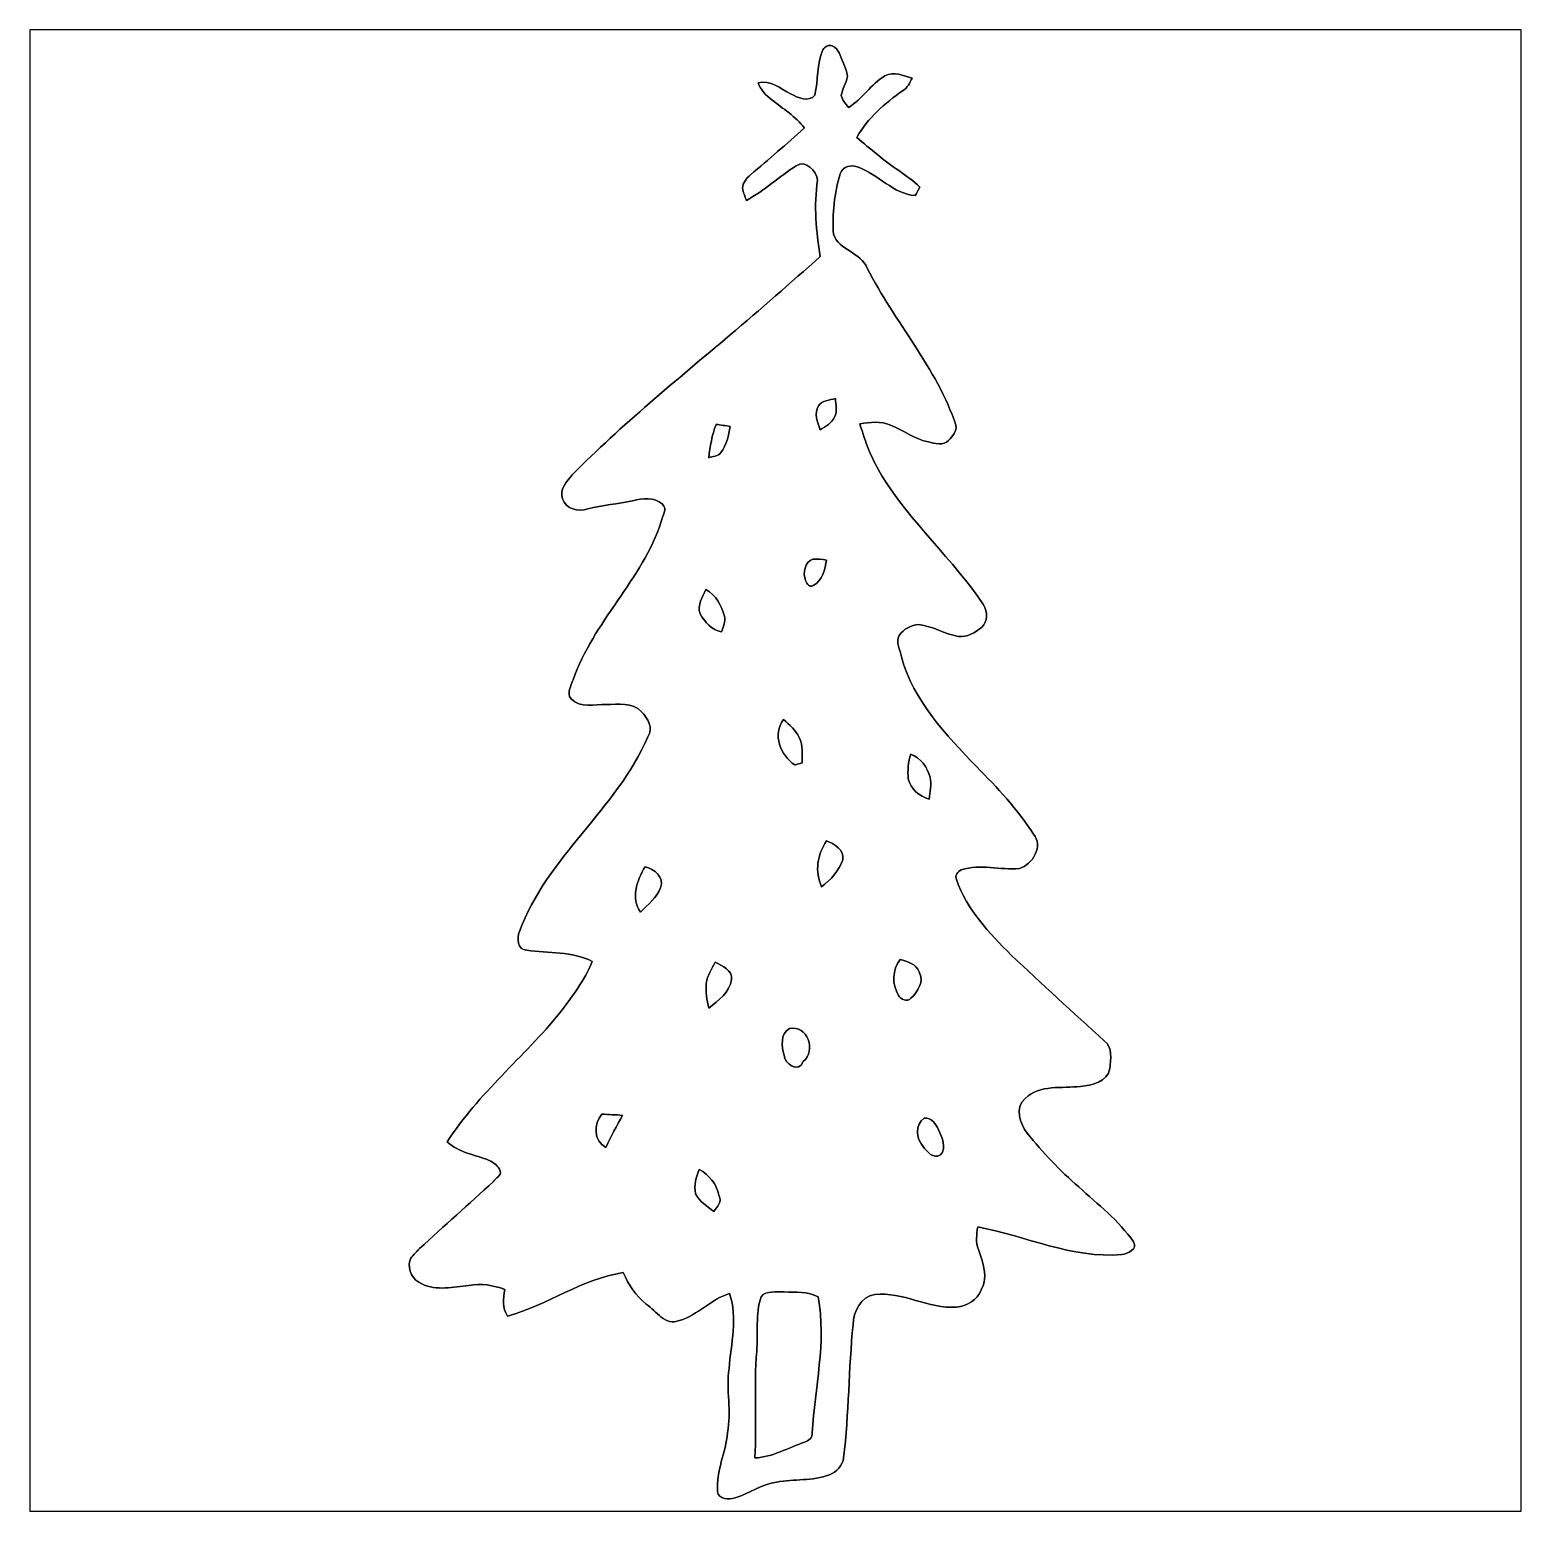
# Model space of a CAD drawing. Header units: centimetres. Extents: x -16.8 to 16.8, y -16.7 to 16.7.
import ezdxf

# ---------------------------------------------------------------- set-up
doc = ezdxf.new("R2010")
doc.units = ezdxf.units.CM
doc.header["$MEASUREMENT"] = 0
doc.layers.add('Layer 1', color=7, linetype='Continuous')

msp = doc.modelspace()

# ---------------------------------------------------------------- linework, layer by layer
at = {"layer": 'Layer 1', "color": 7}
for points, knots in [([(-16.77458, 16.66875), (-16.77458, 16.66875), (16.77458, 16.66875), (16.77458, 16.66875), (16.77458, 16.66875), (16.77458, 16.66875), (16.77458, -16.66875), (16.77458, -16.66875), (16.77458, -16.66875), (16.77458, -16.66875), (-16.77458, -16.66875), (-16.77458, -16.66875), (-16.77458, -16.66875), (-16.77458, -16.66875), (-16.77458, 16.66875), (-16.77458, 16.66875), (-16.77458, 16.66875), (-16.77458, 16.66875), (-16.77458, 16.66875), (-16.77458, 16.66875)], [0, 0, 0, 0, 0.16666667, 0.16666667, 0.16666667, 0.16666667, 0.33333333, 0.33333333, 0.33333333, 0.33333333, 0.5, 0.5, 0.5, 0.5, 0.66666667, 0.66666667, 0.66666667, 0.66666667, 1, 1, 1, 1]), ([(1.0668, 16.21966), (0.91652, 15.90005), (0.97084, 15.53316), (0.88441, 15.19978), (0.88441, 15.19978), (0.75071, 15.03045), (0.49283, 15.13875), (0.34078, 15.23083), (0.34078, 15.23083), (0.11218, 15.33243), (-0.11924, 15.55785), (-0.38947, 15.47566), (-0.38947, 15.47566), (-0.3362, 15.31444), (-0.21061, 15.19237), (-0.08008, 15.09042), (-0.08008, 15.09042), (0.17357, 14.89463), (0.44626, 14.71436), (0.65087, 14.46354), (0.65087, 14.46354), (0.25224, 14.10335), (-0.15205, 13.74987), (-0.56374, 13.4045), (-0.56374, 13.4045), (-0.65017, 13.32794), (-0.73872, 13.22987), (-0.73907, 13.10746), (-0.73907, 13.10746), (-0.72849, 13.01115), (-0.68756, 12.92119), (-0.6544, 12.83088), (-0.6544, 12.83088), (-0.25118, 13.04537), (0.08255, 13.36604), (0.46673, 13.61087), (0.46673, 13.61087), (0.67698, 13.75586), (0.92146, 13.48775), (0.9458, 13.2842), (0.9458, 13.2842), (0.85972, 12.71199), (0.91475, 12.13167), (1.00753, 11.5637), (1.00753, 11.5637), (0.33267, 10.97633), (-0.33232, 10.37802), (-1.01918, 9.8044), (-1.01918, 9.8044), (-2.22709, 8.7817), (-3.4604, 7.78263), (-4.57235, 6.65374), (-4.57235, 6.65374), (-4.69336, 6.50804), (-4.8701, 6.32213), (-4.78896, 6.11505), (-4.78896, 6.11505), (-4.72299, 5.88186), (-4.42666, 5.81766), (-4.21958, 5.88998), (-4.21958, 5.88998), (-3.88867, 5.97323), (-3.54718, 6.0004), (-3.21345, 6.07166), (-3.21345, 6.07166), (-2.99297, 6.1214), (-2.72591, 6.16726), (-2.54564, 5.99228), (-2.54564, 5.99228), (-2.41935, 5.89174), (-2.546, 5.72064), (-2.57034, 5.60211), (-2.57034, 5.60211), (-2.99896, 4.29366), (-4.09963, 3.34081), (-4.55436, 2.04399), (-4.55436, 2.04399), (-4.59211, 1.90888), (-4.71417, 1.7399), (-4.59775, 1.61255), (-4.59775, 1.61255), (-4.39879, 1.39206), (-4.06471, 1.49648), (-3.80788, 1.48661), (-3.80788, 1.48661), (-3.53907, 1.48802), (-3.22404, 1.53741), (-3.0159, 1.32362), (-3.0159, 1.32362), (-2.88114, 1.17404), (-2.73685, 0.95321), (-2.87232, 0.75741), (-2.87232, 0.75741), (-3.57293, -0.8703), (-5.14526, -1.94839), (-5.76121, -3.62268), (-5.76121, -3.62268), (-5.82295, -3.77578), (-5.80637, -4.03401), (-5.59682, -4.04566), (-5.59682, -4.04566), (-5.10611, -4.11127), (-4.57694, -4.06365), (-4.1215, -4.29542), (-4.1215, -4.29542), (-4.28978, -4.72299), (-4.57482, -5.08917), (-4.84999, -5.45183), (-4.84999, -5.45183), (-5.65926, -6.44878), (-6.68408, -7.26652), (-7.38258, -8.35448), (-7.38258, -8.35448), (-7.12541, -8.60566), (-6.75958, -8.64235), (-6.44208, -8.77358), (-6.44208, -8.77358), (-6.33801, -8.82438), (-6.22618, -8.89811), (-6.19584, -9.01735), (-6.19584, -9.01735), (-6.15668, -9.12036), (-6.29673, -9.1754), (-6.34365, -9.24842), (-6.34365, -9.24842), (-6.8961, -9.75466), (-7.45596, -10.25313), (-8.0077, -10.76007), (-8.0077, -10.76007), (-8.0899, -10.84227), (-8.18092, -10.92306), (-8.22889, -11.03136), (-8.22889, -11.03136), (-8.27899, -11.24268), (-8.15446, -11.47198), (-7.95479, -11.55241), (-7.95479, -11.55241), (-7.62564, -11.71399), (-7.24535, -11.62685), (-6.89786, -11.58699), (-6.89786, -11.58699), (-6.62587, -11.53724), (-6.34471, -11.58205), (-6.08859, -11.68012), (-6.08859, -11.68012), (-6.12281, -11.8812), (-6.15633, -12.10098), (-6.0258, -12.27631), (-6.0258, -12.27631), (-5.12904, -12.03007), (-4.3561, -11.44305), (-3.42653, -11.30053), (-3.42653, -11.30053), (-3.30129, -11.56829), (-3.14466, -11.82546), (-2.90583, -12.00785), (-2.90583, -12.00785), (-2.67935, -12.16413), (-2.4825, -12.5095), (-2.15794, -12.3765), (-2.15794, -12.3765), (-1.74343, -12.25867), (-1.45062, -11.89073), (-1.03329, -11.7729), (-1.03329, -11.7729), (-0.84702, -12.32006), (-0.99942, -12.90108), (-1.04493, -13.45882), (-1.04493, -13.45882), (-1.11301, -13.9386), (-0.98778, -14.42544), (-1.07844, -14.9038), (-1.07844, -14.9038), (-1.11619, -15.34971), (-1.34091, -15.76987), (-1.3021, -16.22319), (-1.3021, -16.22319), (-1.28693, -16.40664), (-1.03999, -16.41334), (-0.91052, -16.36924), (-0.91052, -16.36924), (-0.5909, -16.27223), (-0.31327, -16.0595), (0.02328, -16.01294), (0.02328, -16.01294), (0.41698, -15.94238), (0.83432, -15.99283), (1.21356, -15.85277), (1.21356, -15.85277), (1.36948, -15.78222), (1.50954, -15.64534), (1.53247, -15.46966), (1.53247, -15.46966), (1.65347, -14.47447), (1.64359, -13.4687), (1.7459, -12.47175), (1.7459, -12.47175), (1.75577, -12.17683), (1.90959, -11.83428), (2.23414, -11.79019), (2.23414, -11.79019), (2.86526, -11.72739), (3.44029, -12.11404), (4.07106, -12.07876), (4.07106, -12.07876), (4.31341, -12.05653), (4.53637, -11.91754), (4.63021, -11.68717), (4.63021, -11.68717), (4.79672, -11.40284), (4.65843, -11.0684), (4.56565, -10.78018), (4.56565, -10.78018), (4.49933, -10.61755), (4.52684, -10.4394), (4.54801, -10.27077), (4.54801, -10.27077), (5.62998, -10.46903), (6.66679, -10.99361), (7.78933, -10.89166), (7.78933, -10.89166), (7.91986, -10.87614), (8.15763, -10.77242), (8.05356, -10.60979), (8.05356, -10.60979), (7.72442, -10.12472), (7.25099, -9.76242), (6.82166, -9.37084), (6.82166, -9.37084), (6.39904, -9.00571), (6.01239, -8.59861), (5.66455, -8.16257), (5.66455, -8.16257), (5.49945, -7.95196), (5.37139, -7.58507), (5.61587, -7.37976), (5.61587, -7.37976), (5.95312, -7.05873), (6.44137, -7.16209), (6.86012, -7.10777), (6.86012, -7.10777), (7.11341, -7.08448), (7.47466, -7.01005), (7.52087, -6.70948), (7.52087, -6.70948), (7.54204, -6.49852), (7.59072, -6.22406), (7.39669, -6.08083), (7.39669, -6.08083), (6.68902, -5.4483), (5.99511, -4.8006), (5.30119, -4.15325), (5.30119, -4.15325), (4.80695, -3.65866), (4.30248, -3.12808), (4.07, -2.45322), (4.07, -2.45322), (4.03331, -2.36679), (4.09998, -2.27048), (4.18006, -2.23908), (4.18006, -2.23908), (4.60551, -2.09268), (5.0546, -2.24719), (5.48957, -2.20733), (5.48957, -2.20733), (5.78309, -2.11596), (6.03673, -1.69827), (5.80072, -1.43087), (5.80072, -1.43087), (5.44442, -0.87313), (4.99286, -0.38453), (4.52543, 0.08043), (4.52543, 0.08043), (3.83963, 0.80574), (3.10162, 1.56492), (2.83422, 2.55588), (2.83422, 2.55588), (2.80529, 2.70933), (2.69487, 2.88678), (2.77989, 3.04059), (2.77989, 3.04059), (2.88431, 3.17641), (3.04765, 3.28507), (3.22368, 3.28648), (3.22368, 3.28648), (3.53483, 3.25049), (3.80365, 3.07022), (4.11127, 3.01872), (4.11127, 3.01872), (4.3113, 2.99403), (4.49404, 3.10233), (4.63867, 3.22827), (4.63867, 3.22827), (4.77696, 3.35456), (4.77273, 3.5754), (4.68207, 3.72886), (4.68207, 3.72886), (3.99662, 4.75474), (3.04165, 5.57318), (2.39571, 6.62799), (2.39571, 6.62799), (2.17346, 6.98994), (2.01718, 7.39034), (1.90077, 7.79815), (1.90077, 7.79815), (2.1269, 7.84013), (2.37173, 7.86518), (2.58904, 7.77522), (2.58904, 7.77522), (2.8769, 7.65704), (3.1302, 7.45631), (3.43994, 7.39281), (3.43994, 7.39281), (3.57964, 7.36177), (3.78389, 7.30038), (3.89431, 7.43021), (3.89431, 7.43021), (3.97616, 7.52087), (4.09328, 7.63411), (4.05977, 7.76887), (4.05977, 7.76887), (3.6262, 9.06886), (2.67264, 10.09685), (2.0634, 11.30723), (2.0634, 11.30723), (1.92229, 11.66248), (1.42416, 11.7027), (1.30528, 12.06712), (1.30528, 12.06712), (1.26965, 12.52361), (1.32186, 12.99139), (1.45662, 13.42954), (1.45662, 13.42954), (1.50671, 13.59641), (1.71591, 13.64192), (1.86443, 13.57736), (1.86443, 13.57736), (2.31316, 13.41473), (2.64513, 12.97728), (3.14396, 12.93918), (3.14396, 12.93918), (3.17782, 13.00092), (3.21169, 13.06266), (3.24591, 13.12439), (3.24591, 13.12439), (3.11009, 13.27432), (2.93511, 13.38086), (2.77354, 13.49939), (2.77354, 13.49939), (2.44299, 13.72905), (2.13536, 13.9887), (1.82598, 14.24517), (1.82598, 14.24517), (2.07116, 14.68437), (2.46274, 15.01775), (2.86914, 15.30315), (2.86914, 15.30315), (2.97356, 15.36241), (3.01943, 15.47812), (3.07199, 15.57902), (3.07199, 15.57902), (2.88008, 15.64252), (2.6603, 15.73601), (2.46133, 15.63652), (2.46133, 15.63652), (2.14736, 15.44602), (1.9558, 15.11194), (1.64077, 14.92215), (1.64077, 14.92215), (1.58009, 15.00611), (1.50072, 15.08513), (1.47884, 15.18955), (1.47884, 15.18955), (1.49719, 15.33948), (1.59667, 15.46578), (1.61925, 15.615), (1.61925, 15.615), (1.61643, 15.7286), (1.55187, 15.8302), (1.52047, 15.93638), (1.52047, 15.93638), (1.45979, 16.06444), (1.43087, 16.25212), (1.2767, 16.30645), (1.2767, 16.30645), (1.19451, 16.34243), (1.10984, 16.28881), (1.0668, 16.21966)], [0, 0, 0, 0, 0.01020408, 0.01020408, 0.01020408, 0.01020408, 0.02040816, 0.02040816, 0.02040816, 0.02040816, 0.03061224, 0.03061224, 0.03061224, 0.03061224, 0.04081633, 0.04081633, 0.04081633, 0.04081633, 0.05102041, 0.05102041, 0.05102041, 0.05102041, 0.06122449, 0.06122449, 0.06122449, 0.06122449, 0.07142857, 0.07142857, 0.07142857, 0.07142857, 0.08163265, 0.08163265, 0.08163265, 0.08163265, 0.09183673, 0.09183673, 0.09183673, 0.09183673, 0.10204082, 0.10204082, 0.10204082, 0.10204082, 0.1122449, 0.1122449, 0.1122449, 0.1122449, 0.12244898, 0.12244898, 0.12244898, 0.12244898, 0.13265306, 0.13265306, 0.13265306, 0.13265306, 0.14285714, 0.14285714, 0.14285714, 0.14285714, 0.15306122, 0.15306122, 0.15306122, 0.15306122, 0.16326531, 0.16326531, 0.16326531, 0.16326531, 0.17346939, 0.17346939, 0.17346939, 0.17346939, 0.18367347, 0.18367347, 0.18367347, 0.18367347, 0.19387755, 0.19387755, 0.19387755, 0.19387755, 0.20408163, 0.20408163, 0.20408163, 0.20408163, 0.21428571, 0.21428571, 0.21428571, 0.21428571, 0.2244898, 0.2244898, 0.2244898, 0.2244898, 0.23469388, 0.23469388, 0.23469388, 0.23469388, 0.24489796, 0.24489796, 0.24489796, 0.24489796, 0.25510204, 0.25510204, 0.25510204, 0.25510204, 0.26530612, 0.26530612, 0.26530612, 0.26530612, 0.2755102, 0.2755102, 0.2755102, 0.2755102, 0.28571429, 0.28571429, 0.28571429, 0.28571429, 0.29591837, 0.29591837, 0.29591837, 0.29591837, 0.30612245, 0.30612245, 0.30612245, 0.30612245, 0.31632653, 0.31632653, 0.31632653, 0.31632653, 0.32653061, 0.32653061, 0.32653061, 0.32653061, 0.33673469, 0.33673469, 0.33673469, 0.33673469, 0.34693878, 0.34693878, 0.34693878, 0.34693878, 0.35714286, 0.35714286, 0.35714286, 0.35714286, 0.36734694, 0.36734694, 0.36734694, 0.36734694, 0.37755102, 0.37755102, 0.37755102, 0.37755102, 0.3877551, 0.3877551, 0.3877551, 0.3877551, 0.39795918, 0.39795918, 0.39795918, 0.39795918, 0.40816327, 0.40816327, 0.40816327, 0.40816327, 0.41836735, 0.41836735, 0.41836735, 0.41836735, 0.42857143, 0.42857143, 0.42857143, 0.42857143, 0.43877551, 0.43877551, 0.43877551, 0.43877551, 0.44897959, 0.44897959, 0.44897959, 0.44897959, 0.45918367, 0.45918367, 0.45918367, 0.45918367, 0.46938776, 0.46938776, 0.46938776, 0.46938776, 0.47959184, 0.47959184, 0.47959184, 0.47959184, 0.48979592, 0.48979592, 0.48979592, 0.48979592, 0.5, 0.5, 0.5, 0.5, 0.51020408, 0.51020408, 0.51020408, 0.51020408, 0.52040816, 0.52040816, 0.52040816, 0.52040816, 0.53061224, 0.53061224, 0.53061224, 0.53061224, 0.54081633, 0.54081633, 0.54081633, 0.54081633, 0.55102041, 0.55102041, 0.55102041, 0.55102041, 0.56122449, 0.56122449, 0.56122449, 0.56122449, 0.57142857, 0.57142857, 0.57142857, 0.57142857, 0.58163265, 0.58163265, 0.58163265, 0.58163265, 0.59183673, 0.59183673, 0.59183673, 0.59183673, 0.60204082, 0.60204082, 0.60204082, 0.60204082, 0.6122449, 0.6122449, 0.6122449, 0.6122449, 0.62244898, 0.62244898, 0.62244898, 0.62244898, 0.63265306, 0.63265306, 0.63265306, 0.63265306, 0.64285714, 0.64285714, 0.64285714, 0.64285714, 0.65306122, 0.65306122, 0.65306122, 0.65306122, 0.66326531, 0.66326531, 0.66326531, 0.66326531, 0.67346939, 0.67346939, 0.67346939, 0.67346939, 0.68367347, 0.68367347, 0.68367347, 0.68367347, 0.69387755, 0.69387755, 0.69387755, 0.69387755, 0.70408163, 0.70408163, 0.70408163, 0.70408163, 0.71428571, 0.71428571, 0.71428571, 0.71428571, 0.7244898, 0.7244898, 0.7244898, 0.7244898, 0.73469388, 0.73469388, 0.73469388, 0.73469388, 0.74489796, 0.74489796, 0.74489796, 0.74489796, 0.75510204, 0.75510204, 0.75510204, 0.75510204, 0.76530612, 0.76530612, 0.76530612, 0.76530612, 0.7755102, 0.7755102, 0.7755102, 0.7755102, 0.78571429, 0.78571429, 0.78571429, 0.78571429, 0.79591837, 0.79591837, 0.79591837, 0.79591837, 0.80612245, 0.80612245, 0.80612245, 0.80612245, 0.81632653, 0.81632653, 0.81632653, 0.81632653, 0.82653061, 0.82653061, 0.82653061, 0.82653061, 0.83673469, 0.83673469, 0.83673469, 0.83673469, 0.84693878, 0.84693878, 0.84693878, 0.84693878, 0.85714286, 0.85714286, 0.85714286, 0.85714286, 0.86734694, 0.86734694, 0.86734694, 0.86734694, 0.87755102, 0.87755102, 0.87755102, 0.87755102, 0.8877551, 0.8877551, 0.8877551, 0.8877551, 0.89795918, 0.89795918, 0.89795918, 0.89795918, 0.90816327, 0.90816327, 0.90816327, 0.90816327, 0.91836735, 0.91836735, 0.91836735, 0.91836735, 0.92857143, 0.92857143, 0.92857143, 0.92857143, 0.93877551, 0.93877551, 0.93877551, 0.93877551, 0.94897959, 0.94897959, 0.94897959, 0.94897959, 0.95918367, 0.95918367, 0.95918367, 0.95918367, 0.96938776, 0.96938776, 0.96938776, 0.96938776, 0.97959184, 0.97959184, 0.97959184, 0.97959184, 1, 1, 1, 1]), ([(0.96696, 8.2042), (1.04316, 8.33473), (1.2259, 8.32661), (1.34691, 8.37494), (1.34691, 8.37494), (1.35678, 8.23454), (1.39806, 8.0832), (1.3268, 7.95267), (1.3268, 7.95267), (1.26859, 7.81262), (1.12889, 7.74241), (1.00683, 7.66798), (1.00683, 7.66798), (0.94897, 7.83414), (0.85937, 8.04016), (0.96696, 8.2042)], [0, 0, 0, 0, 0.2, 0.2, 0.2, 0.2, 0.4, 0.4, 0.4, 0.4, 0.6, 0.6, 0.6, 0.6, 1, 1, 1, 1]), ([(-1.33738, 7.78863), (-1.23366, 7.77699), (-1.1236, 7.7597), (-1.01918, 7.74277), (-1.01918, 7.74277), (-1.05198, 7.53604), (-1.1049, 7.32649), (-1.22731, 7.15292), (-1.22731, 7.15292), (-1.2954, 7.07355), (-1.40794, 7.06473), (-1.50248, 7.03897), (-1.50248, 7.03897), (-1.47391, 7.29368), (-1.42628, 7.54803), (-1.33738, 7.78863)], [0, 0, 0, 0, 0.2, 0.2, 0.2, 0.2, 0.4, 0.4, 0.4, 0.4, 0.6, 0.6, 0.6, 0.6, 1, 1, 1, 1]), ([(0.84349, 4.75897), (0.94403, 4.75968), (1.04704, 4.74909), (1.14759, 4.73604), (1.14759, 4.73604), (1.12042, 4.52438), (1.04669, 4.27531), (0.8509, 4.16066), (0.8509, 4.16066), (0.76235, 4.10563), (0.70556, 4.20405), (0.67557, 4.27426), (0.67557, 4.27426), (0.61172, 4.44253), (0.65405, 4.69265), (0.84349, 4.75897)], [0, 0, 0, 0, 0.2, 0.2, 0.2, 0.2, 0.4, 0.4, 0.4, 0.4, 0.6, 0.6, 0.6, 0.6, 1, 1, 1, 1]), ([(-1.56563, 4.07176), (-1.34373, 3.94688), (-1.21461, 3.71052), (-1.14582, 3.4731), (-1.14582, 3.4731), (-1.11654, 3.35033), (-1.18039, 3.2325), (-1.21391, 3.11785), (-1.21391, 3.11785), (-1.43686, 3.16442), (-1.58926, 3.33763), (-1.69792, 3.52531), (-1.69792, 3.52531), (-1.76248, 3.72463), (-1.645, 3.90066), (-1.56563, 4.07176)], [0, 0, 0, 0, 0.2, 0.2, 0.2, 0.2, 0.4, 0.4, 0.4, 0.4, 0.6, 0.6, 0.6, 0.6, 1, 1, 1, 1]), ([(0.43427, 0.12453), (0.11359, 0.33937), (-0.07832, 0.81492), (0.17992, 1.14688), (0.17992, 1.14688), (0.31186, 1.02553), (0.46214, 0.90981), (0.53411, 0.74013), (0.53411, 0.74013), (0.62442, 0.5648), (0.59231, 0.36019), (0.59937, 0.16933), (0.59937, 0.16933), (0.54398, 0.15487), (0.4893, 0.1397), (0.43427, 0.12453)], [0, 0, 0, 0, 0.2, 0.2, 0.2, 0.2, 0.4, 0.4, 0.4, 0.4, 0.6, 0.6, 0.6, 0.6, 1, 1, 1, 1]), ([(3.04094, 0.37112), (3.26566, 0.28363), (3.41207, 0.07549), (3.48262, -0.14852), (3.48262, -0.14852), (3.50696, -0.31433), (3.48262, -0.48366), (3.45334, -0.6477), (3.45334, -0.6477), (3.23638, -0.57538), (3.04236, -0.42086), (2.98662, -0.18768), (2.98662, -0.18768), (2.97356, 0.00035), (2.97639, 0.19262), (3.04094, 0.37112)], [0, 0, 0, 0, 0.2, 0.2, 0.2, 0.2, 0.4, 0.4, 0.4, 0.4, 0.6, 0.6, 0.6, 0.6, 1, 1, 1, 1]), ([(1.14935, -1.58574), (1.32503, -1.64289), (1.55222, -1.79141), (1.51624, -2.00695), (1.51624, -2.00695), (1.43122, -2.25601), (1.24425, -2.45992), (1.03611, -2.61549), (1.03611, -2.61549), (0.8823, -2.28), (0.93768, -1.88524), (1.14935, -1.58574)], [0, 0, 0, 0, 0.25, 0.25, 0.25, 0.25, 0.5, 0.5, 0.5, 0.5, 1, 1, 1, 1]), ([(-2.93264, -2.16641), (-2.73226, -2.21721), (-2.49414, -2.39959), (-2.58516, -2.63772), (-2.58516, -2.63772), (-2.66912, -2.86667), (-2.87443, -3.01837), (-3.03706, -3.18911), (-3.03706, -3.18911), (-3.25826, -2.8702), (-3.11856, -2.46839), (-2.93264, -2.16641)], [0, 0, 0, 0, 0.25, 0.25, 0.25, 0.25, 0.5, 0.5, 0.5, 0.5, 1, 1, 1, 1]), ([(-1.35573, -4.31553), (-1.19874, -4.39737), (-0.96696, -4.48945), (-0.98989, -4.70217), (-0.98989, -4.70217), (-1.02482, -4.99145), (-1.29293, -5.17596), (-1.50036, -5.34776), (-1.50036, -5.34776), (-1.5494, -5.16502), (-1.57233, -4.97381), (-1.55928, -4.78543), (-1.55928, -4.78543), (-1.53282, -4.61433), (-1.42663, -4.46899), (-1.35573, -4.31553)], [0, 0, 0, 0, 0.2, 0.2, 0.2, 0.2, 0.4, 0.4, 0.4, 0.4, 0.6, 0.6, 0.6, 0.6, 1, 1, 1, 1]), ([(2.80564, -4.25274), (2.96545, -4.30213), (3.16865, -4.34799), (3.23074, -4.53037), (3.23074, -4.53037), (3.3528, -4.75086), (3.2004, -4.9784), (3.04588, -5.12727), (3.04588, -5.12727), (2.96545, -5.20806), (2.81129, -5.16184), (2.77036, -5.06095), (2.77036, -5.06095), (2.61267, -4.81718), (2.62819, -4.48169), (2.80564, -4.25274)], [0, 0, 0, 0, 0.2, 0.2, 0.2, 0.2, 0.4, 0.4, 0.4, 0.4, 0.6, 0.6, 0.6, 0.6, 1, 1, 1, 1]), ([(0.31186, -5.8099), (0.71826, -5.70865), (0.92781, -6.31331), (0.62442, -6.54967), (0.62442, -6.54967), (0.52246, -6.81849), (0.20144, -6.60647), (0.19332, -6.40397), (0.19332, -6.40397), (0.13935, -6.21771), (0.10372, -5.91996), (0.31186, -5.8099)], [0, 0, 0, 0, 0.25, 0.25, 0.25, 0.25, 0.5, 0.5, 0.5, 0.5, 1, 1, 1, 1]), ([(-3.90913, -7.73359), (-3.7532, -7.741), (-3.59586, -7.74912), (-3.43958, -7.76041), (-3.43958, -7.76041), (-3.56976, -7.99853), (-3.70452, -8.23419), (-3.81459, -8.48289), (-3.81459, -8.48289), (-4.09646, -8.34037), (-4.09681, -7.95479), (-3.90913, -7.73359)], [0, 0, 0, 0, 0.25, 0.25, 0.25, 0.25, 0.5, 0.5, 0.5, 0.5, 1, 1, 1, 1]), ([(3.34539, -7.82249), (3.50344, -7.79886), (3.60856, -7.96043), (3.66607, -8.08602), (3.66607, -8.08602), (3.7525, -8.25182), (3.85516, -8.48607), (3.71016, -8.65117), (3.71016, -8.65117), (3.55847, -8.7563), (3.40184, -8.57673), (3.31964, -8.46138), (3.31964, -8.46138), (3.16406, -8.28499), (3.13267, -7.96466), (3.34539, -7.82249)], [0, 0, 0, 0, 0.2, 0.2, 0.2, 0.2, 0.4, 0.4, 0.4, 0.4, 0.6, 0.6, 0.6, 0.6, 1, 1, 1, 1]), ([(-1.71379, -8.97678), (-1.49825, -9.10202), (-1.31727, -9.30839), (-1.27494, -9.55957), (-1.27494, -9.55957), (-1.1938, -9.70703), (-1.31128, -9.81886), (-1.38959, -9.92223), (-1.38959, -9.92223), (-1.54023, -9.80793), (-1.71521, -9.70174), (-1.79599, -9.52359), (-1.79599, -9.52359), (-1.84009, -9.33626), (-1.78753, -9.14753), (-1.71379, -8.97678)], [0, 0, 0, 0, 0.2, 0.2, 0.2, 0.2, 0.4, 0.4, 0.4, 0.4, 0.6, 0.6, 0.6, 0.6, 1, 1, 1, 1]), ([(-0.32526, -11.84557), (-0.20884, -11.68682), (0.02822, -11.75138), (0.19368, -11.73127), (0.19368, -11.73127), (0.44697, -11.75138), (0.73237, -11.71469), (0.95956, -11.84592), (0.95956, -11.84592), (1.15111, -12.86369), (0.88194, -13.88851), (0.82726, -14.90698), (0.82726, -14.90698), (0.83573, -15.01422), (0.74436, -15.08372), (0.65299, -15.113), (0.65299, -15.113), (0.28399, -15.24247), (-0.06174, -15.45096), (-0.46179, -15.47107), (-0.46179, -15.47107), (-0.41663, -14.67062), (-0.49142, -13.86911), (-0.42192, -13.06971), (-0.42192, -13.06971), (-0.38876, -12.66225), (-0.4572, -12.23963), (-0.32526, -11.84557)], [0, 0, 0, 0, 0.125, 0.125, 0.125, 0.125, 0.25, 0.25, 0.25, 0.25, 0.375, 0.375, 0.375, 0.375, 0.5, 0.5, 0.5, 0.5, 0.625, 0.625, 0.625, 0.625, 0.75, 0.75, 0.75, 0.75, 1, 1, 1, 1])]:
    msp.add_open_spline(points, degree=3, knots=knots, dxfattribs=at)
at = {"layer": 'Layer 1', "color": 251}
for points, knots in [([(1.0668, 16.21966), (1.10984, 16.28881), (1.19451, 16.34243), (1.2767, 16.30645), (1.2767, 16.30645), (1.43087, 16.25212), (1.45979, 16.06444), (1.52047, 15.93638), (1.52047, 15.93638), (1.55187, 15.8302), (1.61643, 15.7286), (1.61925, 15.615), (1.61925, 15.615), (1.59667, 15.46578), (1.49719, 15.33948), (1.47884, 15.18955), (1.47884, 15.18955), (1.50072, 15.08513), (1.58009, 15.00611), (1.64077, 14.92215), (1.64077, 14.92215), (1.9558, 15.11194), (2.14736, 15.44602), (2.46133, 15.63652), (2.46133, 15.63652), (2.6603, 15.73601), (2.88008, 15.64252), (3.07199, 15.57902), (3.07199, 15.57902), (3.01943, 15.47812), (2.97356, 15.36241), (2.86914, 15.30315), (2.86914, 15.30315), (2.46274, 15.01775), (2.07116, 14.68437), (1.82598, 14.24517), (1.82598, 14.24517), (2.13536, 13.9887), (2.44299, 13.72905), (2.77354, 13.49939), (2.77354, 13.49939), (2.93511, 13.38086), (3.11009, 13.27432), (3.24591, 13.12439), (3.24591, 13.12439), (3.21169, 13.06266), (3.17782, 13.00092), (3.14396, 12.93918), (3.14396, 12.93918), (2.64513, 12.97728), (2.31316, 13.41473), (1.86443, 13.57736), (1.86443, 13.57736), (1.71591, 13.64192), (1.50671, 13.59641), (1.45662, 13.42954), (1.45662, 13.42954), (1.32186, 12.99139), (1.26965, 12.52361), (1.30528, 12.06712), (1.30528, 12.06712), (1.42416, 11.7027), (1.92229, 11.66248), (2.0634, 11.30723), (2.0634, 11.30723), (2.67264, 10.09685), (3.6262, 9.06886), (4.05977, 7.76887), (4.05977, 7.76887), (4.09328, 7.63411), (3.97616, 7.52087), (3.89431, 7.43021), (3.89431, 7.43021), (3.78389, 7.30038), (3.57964, 7.36177), (3.43994, 7.39281), (3.43994, 7.39281), (3.1302, 7.45631), (2.8769, 7.65704), (2.58904, 7.77522), (2.58904, 7.77522), (2.37173, 7.86518), (2.1269, 7.84013), (1.90077, 7.79815), (1.90077, 7.79815), (2.01718, 7.39034), (2.17346, 6.98994), (2.39571, 6.62799), (2.39571, 6.62799), (3.04165, 5.57318), (3.99662, 4.75474), (4.68207, 3.72886), (4.68207, 3.72886), (4.77273, 3.5754), (4.77696, 3.35456), (4.63867, 3.22827), (4.63867, 3.22827), (4.49404, 3.10233), (4.3113, 2.99403), (4.11127, 3.01872), (4.11127, 3.01872), (3.80365, 3.07022), (3.53483, 3.25049), (3.22368, 3.28648), (3.22368, 3.28648), (3.04765, 3.28507), (2.88431, 3.17641), (2.77989, 3.04059), (2.77989, 3.04059), (2.69487, 2.88678), (2.80529, 2.70933), (2.83422, 2.55588), (2.83422, 2.55588), (3.10162, 1.56492), (3.83963, 0.80574), (4.52543, 0.08043), (4.52543, 0.08043), (4.99286, -0.38453), (5.44442, -0.87313), (5.80072, -1.43087), (5.80072, -1.43087), (6.03673, -1.69827), (5.78309, -2.11596), (5.48957, -2.20733), (5.48957, -2.20733), (5.0546, -2.24719), (4.60551, -2.09268), (4.18006, -2.23908), (4.18006, -2.23908), (4.09998, -2.27048), (4.03331, -2.36679), (4.07, -2.45322), (4.07, -2.45322), (4.30248, -3.12808), (4.80695, -3.65866), (5.30119, -4.15325), (5.30119, -4.15325), (5.99511, -4.8006), (6.68902, -5.4483), (7.39669, -6.08083), (7.39669, -6.08083), (7.59072, -6.22406), (7.54204, -6.49852), (7.52087, -6.70948), (7.52087, -6.70948), (7.47466, -7.01005), (7.11341, -7.08448), (6.86012, -7.10777), (6.86012, -7.10777), (6.44137, -7.16209), (5.95312, -7.05873), (5.61587, -7.37976), (5.61587, -7.37976), (5.37139, -7.58507), (5.49945, -7.95196), (5.66455, -8.16257), (5.66455, -8.16257), (6.01239, -8.59861), (6.39904, -9.00571), (6.82166, -9.37084), (6.82166, -9.37084), (7.25099, -9.76242), (7.72442, -10.12472), (8.05356, -10.60979), (8.05356, -10.60979), (8.15763, -10.77242), (7.91986, -10.87614), (7.78933, -10.89166), (7.78933, -10.89166), (6.66679, -10.99361), (5.62998, -10.46903), (4.54801, -10.27077), (4.54801, -10.27077), (4.52684, -10.4394), (4.49933, -10.61755), (4.56565, -10.78018), (4.56565, -10.78018), (4.65843, -11.0684), (4.79672, -11.40284), (4.63021, -11.68717), (4.63021, -11.68717), (4.53637, -11.91754), (4.31341, -12.05653), (4.07106, -12.07876), (4.07106, -12.07876), (3.44029, -12.11404), (2.86526, -11.72739), (2.23414, -11.79019), (2.23414, -11.79019), (1.90959, -11.83428), (1.75577, -12.17683), (1.7459, -12.47175), (1.7459, -12.47175), (1.64359, -13.4687), (1.65347, -14.47447), (1.53247, -15.46966), (1.53247, -15.46966), (1.50954, -15.64534), (1.36948, -15.78222), (1.21356, -15.85277), (1.21356, -15.85277), (0.83432, -15.99283), (0.41698, -15.94238), (0.02328, -16.01294), (0.02328, -16.01294), (-0.31327, -16.0595), (-0.5909, -16.27223), (-0.91052, -16.36924), (-0.91052, -16.36924), (-1.03999, -16.41334), (-1.28693, -16.40664), (-1.3021, -16.22319), (-1.3021, -16.22319), (-1.34091, -15.76987), (-1.11619, -15.34971), (-1.07844, -14.9038), (-1.07844, -14.9038), (-0.98778, -14.42544), (-1.11301, -13.9386), (-1.04493, -13.45882), (-1.04493, -13.45882), (-0.99942, -12.90108), (-0.84702, -12.32006), (-1.03329, -11.7729), (-1.03329, -11.7729), (-1.45062, -11.89073), (-1.74343, -12.25867), (-2.15794, -12.3765), (-2.15794, -12.3765), (-2.4825, -12.5095), (-2.67935, -12.16413), (-2.90583, -12.00785), (-2.90583, -12.00785), (-3.14466, -11.82546), (-3.30129, -11.56829), (-3.42653, -11.30053), (-3.42653, -11.30053), (-4.3561, -11.44305), (-5.12904, -12.03007), (-6.0258, -12.27631), (-6.0258, -12.27631), (-6.15633, -12.10098), (-6.12281, -11.8812), (-6.08859, -11.68012), (-6.08859, -11.68012), (-6.34471, -11.58205), (-6.62587, -11.53724), (-6.89786, -11.58699), (-6.89786, -11.58699), (-7.24535, -11.62685), (-7.62564, -11.71399), (-7.95479, -11.55241), (-7.95479, -11.55241), (-8.15446, -11.47198), (-8.27899, -11.24268), (-8.22889, -11.03136), (-8.22889, -11.03136), (-8.18092, -10.92306), (-8.0899, -10.84227), (-8.0077, -10.76007), (-8.0077, -10.76007), (-7.45596, -10.25313), (-6.8961, -9.75466), (-6.34365, -9.24842), (-6.34365, -9.24842), (-6.29673, -9.1754), (-6.15668, -9.12036), (-6.19584, -9.01735), (-6.19584, -9.01735), (-6.22618, -8.89811), (-6.33801, -8.82438), (-6.44208, -8.77358), (-6.44208, -8.77358), (-6.75958, -8.64235), (-7.12541, -8.60566), (-7.38258, -8.35448), (-7.38258, -8.35448), (-6.68408, -7.26652), (-5.65926, -6.44878), (-4.84999, -5.45183), (-4.84999, -5.45183), (-4.57482, -5.08917), (-4.28978, -4.72299), (-4.1215, -4.29542), (-4.1215, -4.29542), (-4.57694, -4.06365), (-5.10611, -4.11127), (-5.59682, -4.04566), (-5.59682, -4.04566), (-5.80637, -4.03401), (-5.82295, -3.77578), (-5.76121, -3.62268), (-5.76121, -3.62268), (-5.14526, -1.94839), (-3.57293, -0.8703), (-2.87232, 0.75741), (-2.87232, 0.75741), (-2.73685, 0.95321), (-2.88114, 1.17404), (-3.0159, 1.32362), (-3.0159, 1.32362), (-3.22404, 1.53741), (-3.53907, 1.48802), (-3.80788, 1.48661), (-3.80788, 1.48661), (-4.06471, 1.49648), (-4.39879, 1.39206), (-4.59775, 1.61255), (-4.59775, 1.61255), (-4.71417, 1.7399), (-4.59211, 1.90888), (-4.55436, 2.04399), (-4.55436, 2.04399), (-4.09963, 3.34081), (-2.99896, 4.29366), (-2.57034, 5.60211), (-2.57034, 5.60211), (-2.546, 5.72064), (-2.41935, 5.89174), (-2.54564, 5.99228), (-2.54564, 5.99228), (-2.72591, 6.16726), (-2.99297, 6.1214), (-3.21345, 6.07166), (-3.21345, 6.07166), (-3.54718, 6.0004), (-3.88867, 5.97323), (-4.21958, 5.88998), (-4.21958, 5.88998), (-4.42666, 5.81766), (-4.72299, 5.88186), (-4.78896, 6.11505), (-4.78896, 6.11505), (-4.8701, 6.32213), (-4.69336, 6.50804), (-4.57235, 6.65374), (-4.57235, 6.65374), (-3.4604, 7.78263), (-2.22709, 8.7817), (-1.01918, 9.8044), (-1.01918, 9.8044), (-0.33232, 10.37802), (0.33267, 10.97633), (1.00753, 11.5637), (1.00753, 11.5637), (0.91475, 12.13167), (0.85972, 12.71199), (0.9458, 13.2842), (0.9458, 13.2842), (0.92146, 13.48775), (0.67698, 13.75586), (0.46673, 13.61087), (0.46673, 13.61087), (0.08255, 13.36604), (-0.25118, 13.04537), (-0.6544, 12.83088), (-0.6544, 12.83088), (-0.68756, 12.92119), (-0.72849, 13.01115), (-0.73907, 13.10746), (-0.73907, 13.10746), (-0.73872, 13.22987), (-0.65017, 13.32794), (-0.56374, 13.4045), (-0.56374, 13.4045), (-0.15205, 13.74987), (0.25224, 14.10335), (0.65087, 14.46354), (0.65087, 14.46354), (0.44626, 14.71436), (0.17357, 14.89463), (-0.08008, 15.09042), (-0.08008, 15.09042), (-0.21061, 15.19237), (-0.3362, 15.31444), (-0.38947, 15.47566), (-0.38947, 15.47566), (-0.11924, 15.55785), (0.11218, 15.33243), (0.34078, 15.23083), (0.34078, 15.23083), (0.49283, 15.13875), (0.75071, 15.03045), (0.88441, 15.19978), (0.88441, 15.19978), (0.97084, 15.53316), (0.91652, 15.90005), (1.0668, 16.21966), (1.0668, 16.21966), (1.0668, 16.21966), (1.0668, 16.21966), (1.0668, 16.21966)], [0, 0, 0, 0, 0.01010101, 0.01010101, 0.01010101, 0.01010101, 0.02020202, 0.02020202, 0.02020202, 0.02020202, 0.03030303, 0.03030303, 0.03030303, 0.03030303, 0.04040404, 0.04040404, 0.04040404, 0.04040404, 0.05050505, 0.05050505, 0.05050505, 0.05050505, 0.06060606, 0.06060606, 0.06060606, 0.06060606, 0.07070707, 0.07070707, 0.07070707, 0.07070707, 0.08080808, 0.08080808, 0.08080808, 0.08080808, 0.09090909, 0.09090909, 0.09090909, 0.09090909, 0.1010101, 0.1010101, 0.1010101, 0.1010101, 0.11111111, 0.11111111, 0.11111111, 0.11111111, 0.12121212, 0.12121212, 0.12121212, 0.12121212, 0.13131313, 0.13131313, 0.13131313, 0.13131313, 0.14141414, 0.14141414, 0.14141414, 0.14141414, 0.15151515, 0.15151515, 0.15151515, 0.15151515, 0.16161616, 0.16161616, 0.16161616, 0.16161616, 0.17171717, 0.17171717, 0.17171717, 0.17171717, 0.18181818, 0.18181818, 0.18181818, 0.18181818, 0.19191919, 0.19191919, 0.19191919, 0.19191919, 0.2020202, 0.2020202, 0.2020202, 0.2020202, 0.21212121, 0.21212121, 0.21212121, 0.21212121, 0.22222222, 0.22222222, 0.22222222, 0.22222222, 0.23232323, 0.23232323, 0.23232323, 0.23232323, 0.24242424, 0.24242424, 0.24242424, 0.24242424, 0.25252525, 0.25252525, 0.25252525, 0.25252525, 0.26262626, 0.26262626, 0.26262626, 0.26262626, 0.27272727, 0.27272727, 0.27272727, 0.27272727, 0.28282828, 0.28282828, 0.28282828, 0.28282828, 0.29292929, 0.29292929, 0.29292929, 0.29292929, 0.3030303, 0.3030303, 0.3030303, 0.3030303, 0.31313131, 0.31313131, 0.31313131, 0.31313131, 0.32323232, 0.32323232, 0.32323232, 0.32323232, 0.33333333, 0.33333333, 0.33333333, 0.33333333, 0.34343434, 0.34343434, 0.34343434, 0.34343434, 0.35353535, 0.35353535, 0.35353535, 0.35353535, 0.36363636, 0.36363636, 0.36363636, 0.36363636, 0.37373737, 0.37373737, 0.37373737, 0.37373737, 0.38383838, 0.38383838, 0.38383838, 0.38383838, 0.39393939, 0.39393939, 0.39393939, 0.39393939, 0.4040404, 0.4040404, 0.4040404, 0.4040404, 0.41414141, 0.41414141, 0.41414141, 0.41414141, 0.42424242, 0.42424242, 0.42424242, 0.42424242, 0.43434343, 0.43434343, 0.43434343, 0.43434343, 0.44444444, 0.44444444, 0.44444444, 0.44444444, 0.45454545, 0.45454545, 0.45454545, 0.45454545, 0.46464646, 0.46464646, 0.46464646, 0.46464646, 0.47474747, 0.47474747, 0.47474747, 0.47474747, 0.48484848, 0.48484848, 0.48484848, 0.48484848, 0.49494949, 0.49494949, 0.49494949, 0.49494949, 0.50505051, 0.50505051, 0.50505051, 0.50505051, 0.51515152, 0.51515152, 0.51515152, 0.51515152, 0.52525253, 0.52525253, 0.52525253, 0.52525253, 0.53535354, 0.53535354, 0.53535354, 0.53535354, 0.54545455, 0.54545455, 0.54545455, 0.54545455, 0.55555556, 0.55555556, 0.55555556, 0.55555556, 0.56565657, 0.56565657, 0.56565657, 0.56565657, 0.57575758, 0.57575758, 0.57575758, 0.57575758, 0.58585859, 0.58585859, 0.58585859, 0.58585859, 0.5959596, 0.5959596, 0.5959596, 0.5959596, 0.60606061, 0.60606061, 0.60606061, 0.60606061, 0.61616162, 0.61616162, 0.61616162, 0.61616162, 0.62626263, 0.62626263, 0.62626263, 0.62626263, 0.63636364, 0.63636364, 0.63636364, 0.63636364, 0.64646465, 0.64646465, 0.64646465, 0.64646465, 0.65656566, 0.65656566, 0.65656566, 0.65656566, 0.66666667, 0.66666667, 0.66666667, 0.66666667, 0.67676768, 0.67676768, 0.67676768, 0.67676768, 0.68686869, 0.68686869, 0.68686869, 0.68686869, 0.6969697, 0.6969697, 0.6969697, 0.6969697, 0.70707071, 0.70707071, 0.70707071, 0.70707071, 0.71717172, 0.71717172, 0.71717172, 0.71717172, 0.72727273, 0.72727273, 0.72727273, 0.72727273, 0.73737374, 0.73737374, 0.73737374, 0.73737374, 0.74747475, 0.74747475, 0.74747475, 0.74747475, 0.75757576, 0.75757576, 0.75757576, 0.75757576, 0.76767677, 0.76767677, 0.76767677, 0.76767677, 0.77777778, 0.77777778, 0.77777778, 0.77777778, 0.78787879, 0.78787879, 0.78787879, 0.78787879, 0.7979798, 0.7979798, 0.7979798, 0.7979798, 0.80808081, 0.80808081, 0.80808081, 0.80808081, 0.81818182, 0.81818182, 0.81818182, 0.81818182, 0.82828283, 0.82828283, 0.82828283, 0.82828283, 0.83838384, 0.83838384, 0.83838384, 0.83838384, 0.84848485, 0.84848485, 0.84848485, 0.84848485, 0.85858586, 0.85858586, 0.85858586, 0.85858586, 0.86868687, 0.86868687, 0.86868687, 0.86868687, 0.87878788, 0.87878788, 0.87878788, 0.87878788, 0.88888889, 0.88888889, 0.88888889, 0.88888889, 0.8989899, 0.8989899, 0.8989899, 0.8989899, 0.90909091, 0.90909091, 0.90909091, 0.90909091, 0.91919192, 0.91919192, 0.91919192, 0.91919192, 0.92929293, 0.92929293, 0.92929293, 0.92929293, 0.93939394, 0.93939394, 0.93939394, 0.93939394, 0.94949495, 0.94949495, 0.94949495, 0.94949495, 0.95959596, 0.95959596, 0.95959596, 0.95959596, 0.96969697, 0.96969697, 0.96969697, 0.96969697, 0.97979798, 0.97979798, 0.97979798, 0.97979798, 1, 1, 1, 1]), ([(0.96696, 8.2042), (0.85937, 8.04016), (0.94897, 7.83414), (1.00683, 7.66798), (1.00683, 7.66798), (1.12889, 7.74241), (1.26859, 7.81262), (1.3268, 7.95267), (1.3268, 7.95267), (1.39806, 8.0832), (1.35678, 8.23454), (1.34691, 8.37494), (1.34691, 8.37494), (1.2259, 8.32661), (1.04316, 8.33473), (0.96696, 8.2042), (0.96696, 8.2042), (0.96696, 8.2042), (0.96696, 8.2042), (0.96696, 8.2042)], [0, 0, 0, 0, 0.16666667, 0.16666667, 0.16666667, 0.16666667, 0.33333333, 0.33333333, 0.33333333, 0.33333333, 0.5, 0.5, 0.5, 0.5, 0.66666667, 0.66666667, 0.66666667, 0.66666667, 1, 1, 1, 1]), ([(-1.33738, 7.78863), (-1.42628, 7.54803), (-1.47391, 7.29368), (-1.50248, 7.03897), (-1.50248, 7.03897), (-1.40794, 7.06473), (-1.2954, 7.07355), (-1.22731, 7.15292), (-1.22731, 7.15292), (-1.1049, 7.32649), (-1.05198, 7.53604), (-1.01918, 7.74277), (-1.01918, 7.74277), (-1.1236, 7.7597), (-1.23366, 7.77699), (-1.33738, 7.78863), (-1.33738, 7.78863), (-1.33738, 7.78863), (-1.33738, 7.78863), (-1.33738, 7.78863)], [0, 0, 0, 0, 0.16666667, 0.16666667, 0.16666667, 0.16666667, 0.33333333, 0.33333333, 0.33333333, 0.33333333, 0.5, 0.5, 0.5, 0.5, 0.66666667, 0.66666667, 0.66666667, 0.66666667, 1, 1, 1, 1]), ([(0.84349, 4.75897), (0.65405, 4.69265), (0.61172, 4.44253), (0.67557, 4.27426), (0.67557, 4.27426), (0.70556, 4.20405), (0.76235, 4.10563), (0.8509, 4.16066), (0.8509, 4.16066), (1.04669, 4.27531), (1.12042, 4.52438), (1.14759, 4.73604), (1.14759, 4.73604), (1.04704, 4.74909), (0.94403, 4.75968), (0.84349, 4.75897), (0.84349, 4.75897), (0.84349, 4.75897), (0.84349, 4.75897), (0.84349, 4.75897)], [0, 0, 0, 0, 0.16666667, 0.16666667, 0.16666667, 0.16666667, 0.33333333, 0.33333333, 0.33333333, 0.33333333, 0.5, 0.5, 0.5, 0.5, 0.66666667, 0.66666667, 0.66666667, 0.66666667, 1, 1, 1, 1]), ([(-1.56563, 4.07176), (-1.645, 3.90066), (-1.76248, 3.72463), (-1.69792, 3.52531), (-1.69792, 3.52531), (-1.58926, 3.33763), (-1.43686, 3.16442), (-1.21391, 3.11785), (-1.21391, 3.11785), (-1.18039, 3.2325), (-1.11654, 3.35033), (-1.14582, 3.4731), (-1.14582, 3.4731), (-1.21461, 3.71052), (-1.34373, 3.94688), (-1.56563, 4.07176), (-1.56563, 4.07176), (-1.56563, 4.07176), (-1.56563, 4.07176), (-1.56563, 4.07176)], [0, 0, 0, 0, 0.16666667, 0.16666667, 0.16666667, 0.16666667, 0.33333333, 0.33333333, 0.33333333, 0.33333333, 0.5, 0.5, 0.5, 0.5, 0.66666667, 0.66666667, 0.66666667, 0.66666667, 1, 1, 1, 1]), ([(0.43427, 0.12453), (0.4893, 0.1397), (0.54398, 0.15487), (0.59937, 0.16933), (0.59937, 0.16933), (0.59231, 0.36019), (0.62442, 0.5648), (0.53411, 0.74013), (0.53411, 0.74013), (0.46214, 0.90981), (0.31186, 1.02553), (0.17992, 1.14688), (0.17992, 1.14688), (-0.07832, 0.81492), (0.11359, 0.33937), (0.43427, 0.12453), (0.43427, 0.12453), (0.43427, 0.12453), (0.43427, 0.12453), (0.43427, 0.12453)], [0, 0, 0, 0, 0.16666667, 0.16666667, 0.16666667, 0.16666667, 0.33333333, 0.33333333, 0.33333333, 0.33333333, 0.5, 0.5, 0.5, 0.5, 0.66666667, 0.66666667, 0.66666667, 0.66666667, 1, 1, 1, 1]), ([(3.04094, 0.37112), (2.97639, 0.19262), (2.97356, 0.00035), (2.98662, -0.18768), (2.98662, -0.18768), (3.04236, -0.42086), (3.23638, -0.57538), (3.45334, -0.6477), (3.45334, -0.6477), (3.48262, -0.48366), (3.50696, -0.31433), (3.48262, -0.14852), (3.48262, -0.14852), (3.41207, 0.07549), (3.26566, 0.28363), (3.04094, 0.37112), (3.04094, 0.37112), (3.04094, 0.37112), (3.04094, 0.37112), (3.04094, 0.37112)], [0, 0, 0, 0, 0.16666667, 0.16666667, 0.16666667, 0.16666667, 0.33333333, 0.33333333, 0.33333333, 0.33333333, 0.5, 0.5, 0.5, 0.5, 0.66666667, 0.66666667, 0.66666667, 0.66666667, 1, 1, 1, 1]), ([(1.14935, -1.58574), (0.93768, -1.88524), (0.8823, -2.28), (1.03611, -2.61549), (1.03611, -2.61549), (1.24425, -2.45992), (1.43122, -2.25601), (1.51624, -2.00695), (1.51624, -2.00695), (1.55222, -1.79141), (1.32503, -1.64289), (1.14935, -1.58574), (1.14935, -1.58574), (1.14935, -1.58574), (1.14935, -1.58574), (1.14935, -1.58574)], [0, 0, 0, 0, 0.2, 0.2, 0.2, 0.2, 0.4, 0.4, 0.4, 0.4, 0.6, 0.6, 0.6, 0.6, 1, 1, 1, 1]), ([(-2.93264, -2.16641), (-3.11856, -2.46839), (-3.25826, -2.8702), (-3.03706, -3.18911), (-3.03706, -3.18911), (-2.87443, -3.01837), (-2.66912, -2.86667), (-2.58516, -2.63772), (-2.58516, -2.63772), (-2.49414, -2.39959), (-2.73226, -2.21721), (-2.93264, -2.16641), (-2.93264, -2.16641), (-2.93264, -2.16641), (-2.93264, -2.16641), (-2.93264, -2.16641)], [0, 0, 0, 0, 0.2, 0.2, 0.2, 0.2, 0.4, 0.4, 0.4, 0.4, 0.6, 0.6, 0.6, 0.6, 1, 1, 1, 1]), ([(-1.35573, -4.31553), (-1.42663, -4.46899), (-1.53282, -4.61433), (-1.55928, -4.78543), (-1.55928, -4.78543), (-1.57233, -4.97381), (-1.5494, -5.16502), (-1.50036, -5.34776), (-1.50036, -5.34776), (-1.29293, -5.17596), (-1.02482, -4.99145), (-0.98989, -4.70217), (-0.98989, -4.70217), (-0.96696, -4.48945), (-1.19874, -4.39737), (-1.35573, -4.31553), (-1.35573, -4.31553), (-1.35573, -4.31553), (-1.35573, -4.31553), (-1.35573, -4.31553)], [0, 0, 0, 0, 0.16666667, 0.16666667, 0.16666667, 0.16666667, 0.33333333, 0.33333333, 0.33333333, 0.33333333, 0.5, 0.5, 0.5, 0.5, 0.66666667, 0.66666667, 0.66666667, 0.66666667, 1, 1, 1, 1]), ([(2.80564, -4.25274), (2.62819, -4.48169), (2.61267, -4.81718), (2.77036, -5.06095), (2.77036, -5.06095), (2.81129, -5.16184), (2.96545, -5.20806), (3.04588, -5.12727), (3.04588, -5.12727), (3.2004, -4.9784), (3.3528, -4.75086), (3.23074, -4.53037), (3.23074, -4.53037), (3.16865, -4.34799), (2.96545, -4.30213), (2.80564, -4.25274), (2.80564, -4.25274), (2.80564, -4.25274), (2.80564, -4.25274), (2.80564, -4.25274)], [0, 0, 0, 0, 0.16666667, 0.16666667, 0.16666667, 0.16666667, 0.33333333, 0.33333333, 0.33333333, 0.33333333, 0.5, 0.5, 0.5, 0.5, 0.66666667, 0.66666667, 0.66666667, 0.66666667, 1, 1, 1, 1]), ([(0.31186, -5.8099), (0.10372, -5.91996), (0.13935, -6.21771), (0.19332, -6.40397), (0.19332, -6.40397), (0.20144, -6.60647), (0.52246, -6.81849), (0.62442, -6.54967), (0.62442, -6.54967), (0.92781, -6.31331), (0.71826, -5.70865), (0.31186, -5.8099), (0.31186, -5.8099), (0.31186, -5.8099), (0.31186, -5.8099), (0.31186, -5.8099)], [0, 0, 0, 0, 0.2, 0.2, 0.2, 0.2, 0.4, 0.4, 0.4, 0.4, 0.6, 0.6, 0.6, 0.6, 1, 1, 1, 1]), ([(-3.90913, -7.73359), (-4.09681, -7.95479), (-4.09646, -8.34037), (-3.81459, -8.48289), (-3.81459, -8.48289), (-3.70452, -8.23419), (-3.56976, -7.99853), (-3.43958, -7.76041), (-3.43958, -7.76041), (-3.59586, -7.74912), (-3.7532, -7.741), (-3.90913, -7.73359), (-3.90913, -7.73359), (-3.90913, -7.73359), (-3.90913, -7.73359), (-3.90913, -7.73359)], [0, 0, 0, 0, 0.2, 0.2, 0.2, 0.2, 0.4, 0.4, 0.4, 0.4, 0.6, 0.6, 0.6, 0.6, 1, 1, 1, 1]), ([(3.34539, -7.82249), (3.13267, -7.96466), (3.16406, -8.28499), (3.31964, -8.46138), (3.31964, -8.46138), (3.40184, -8.57673), (3.55847, -8.7563), (3.71016, -8.65117), (3.71016, -8.65117), (3.85516, -8.48607), (3.7525, -8.25182), (3.66607, -8.08602), (3.66607, -8.08602), (3.60856, -7.96043), (3.50344, -7.79886), (3.34539, -7.82249), (3.34539, -7.82249), (3.34539, -7.82249), (3.34539, -7.82249), (3.34539, -7.82249)], [0, 0, 0, 0, 0.16666667, 0.16666667, 0.16666667, 0.16666667, 0.33333333, 0.33333333, 0.33333333, 0.33333333, 0.5, 0.5, 0.5, 0.5, 0.66666667, 0.66666667, 0.66666667, 0.66666667, 1, 1, 1, 1]), ([(-1.71379, -8.97678), (-1.78753, -9.14753), (-1.84009, -9.33626), (-1.79599, -9.52359), (-1.79599, -9.52359), (-1.71521, -9.70174), (-1.54023, -9.80793), (-1.38959, -9.92223), (-1.38959, -9.92223), (-1.31128, -9.81886), (-1.1938, -9.70703), (-1.27494, -9.55957), (-1.27494, -9.55957), (-1.31727, -9.30839), (-1.49825, -9.10202), (-1.71379, -8.97678), (-1.71379, -8.97678), (-1.71379, -8.97678), (-1.71379, -8.97678), (-1.71379, -8.97678)], [0, 0, 0, 0, 0.16666667, 0.16666667, 0.16666667, 0.16666667, 0.33333333, 0.33333333, 0.33333333, 0.33333333, 0.5, 0.5, 0.5, 0.5, 0.66666667, 0.66666667, 0.66666667, 0.66666667, 1, 1, 1, 1]), ([(-0.32526, -11.84557), (-0.4572, -12.23963), (-0.38876, -12.66225), (-0.42192, -13.06971), (-0.42192, -13.06971), (-0.49142, -13.86911), (-0.41663, -14.67062), (-0.46179, -15.47107), (-0.46179, -15.47107), (-0.06174, -15.45096), (0.28399, -15.24247), (0.65299, -15.113), (0.65299, -15.113), (0.74436, -15.08372), (0.83573, -15.01422), (0.82726, -14.90698), (0.82726, -14.90698), (0.88194, -13.88851), (1.15111, -12.86369), (0.95956, -11.84592), (0.95956, -11.84592), (0.73237, -11.71469), (0.44697, -11.75138), (0.19368, -11.73127), (0.19368, -11.73127), (0.02822, -11.75138), (-0.20884, -11.68682), (-0.32526, -11.84557)], [0, 0, 0, 0, 0.125, 0.125, 0.125, 0.125, 0.25, 0.25, 0.25, 0.25, 0.375, 0.375, 0.375, 0.375, 0.5, 0.5, 0.5, 0.5, 0.625, 0.625, 0.625, 0.625, 0.75, 0.75, 0.75, 0.75, 1, 1, 1, 1])]:
    msp.add_open_spline(points, degree=3, knots=knots, dxfattribs=at)

doc.saveas('drawing.dxf')
